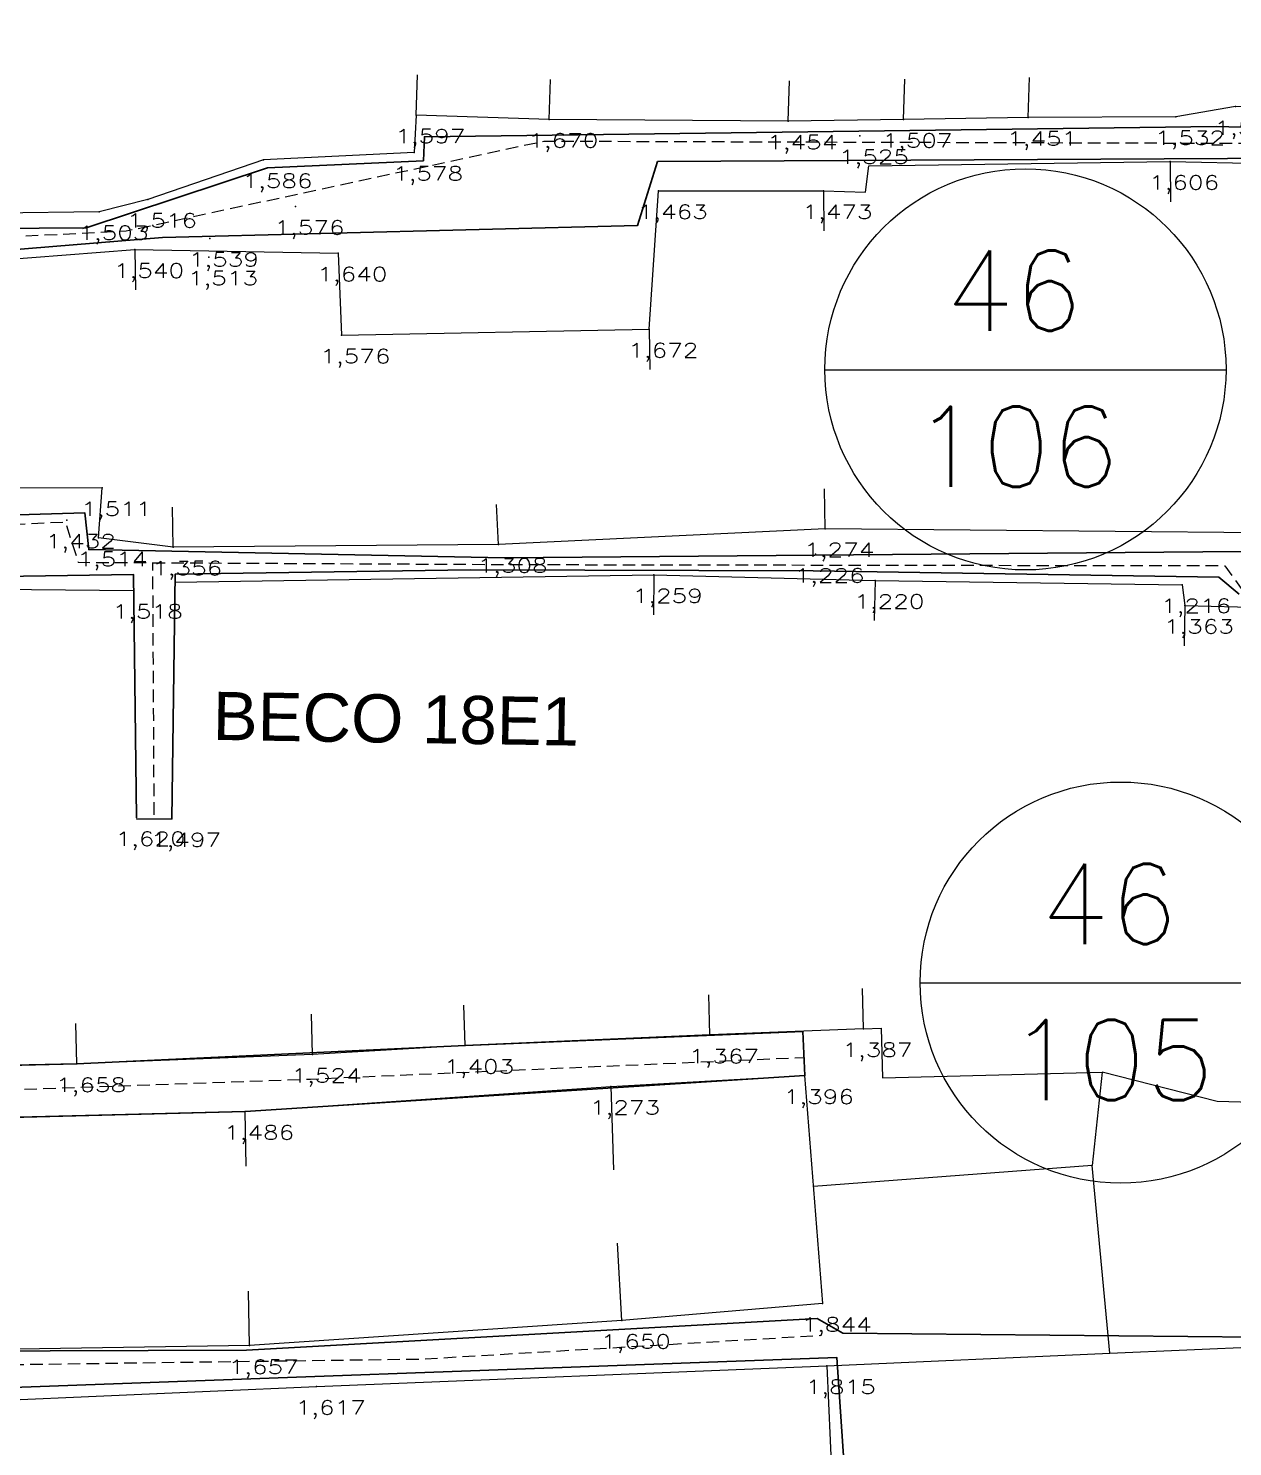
# Model space of a CAD drawing. Extents: x -160 to 364724, y -100 to 7353297.
# Drawn here: x 359303.33 to 359333.35, y 7352467.98 to 7352503.32 of the extents above; entities that cross this region are included whole.
import ezdxf
from ezdxf.enums import TextEntityAlignment as Align

# ---------------------------------------------------------------- set-up
doc = ezdxf.new("R2010")
doc.units = 0
doc.header["$LTSCALE"] = 5
for name, pattern in [('CENTER2', [1.125, 0.75, -0.125, 0.125, -0.125]), ('CONTINUO', [0]), ('DASHDOT2', [12.7, 6.35, -3.175, 0, -3.175]), ('HIDDEN2', [0.1875, 0.125, -0.0625])]:
    doc.linetypes.add(name, pattern=pattern)
for name, color, linetype in [('0-quadras', 6, 'Continuous'), ('_TG', 7, 'CONTINUO'), ('COTAS', 1, 'Continuous'), ('ortofoto', 7, 'Continuous'), ('P_Eixo', 1, 'CENTER2'), ('TEXTO', 7, 'Continuous'), ('ZZ-Carimbo Texto', 7, 'Continuous')]:
    doc.layers.add(name, color=color, linetype=linetype)
doc.layers.add('LT-ALINHAMENTO-PREDIAL', color=4, linetype='DASHDOT2', lineweight=25)
doc.styles.add('CARIMBO', font='arial.ttf', dxfattribs={"height": 2})
doc.styles.add('SABESP', font='ROMANS.shx', dxfattribs={"height": 2})
doc.styles.add('simplex', font='simplex.shx', dxfattribs={"width": 0.8})
doc.styles.get("Standard").update_dxf_attribs({"font": 'arial.ttf'})
picture_1 = doc.add_image_def('image1.tif', size_in_pixel=(14710, 13573))

# ---------------------------------------------------------------- blocks, each defined once
blk = doc.blocks.new('SIMB_PONTO')
at = {"color": 0}
blk.add_point((0, 0), dxfattribs=at)
for tag in ['COTA', 'PONTO', 'DESC']:
    blk.add_attdef(tag, (0, 0), '', height=1)

msp = doc.modelspace()

# ---------------------------------------------------------------- linework, layer by layer
at = {"layer": '0-quadras', "color": 5, "lineweight": 30, "ltscale": 0.3}
for points in [[(359292.414, 7352518.246), (359306.2, 7352516.724), (359312.448, 7352515.881), (359326.249, 7352514.82), (359326.842, 7352515.881), (359343.872, 7352514.723), (359343.434, 7352507.854), (359346.345, 7352507.411), (359346.579, 7352501.172), (359337.86, 7352500.75), (359332.948, 7352500.876), (359313.206, 7352500.624), (359313.181, 7352500.025), (359309.293, 7352499.852), (359304.774, 7352498.357), (359281.293, 7352498.185), (359281.08, 7352510.883), (359281.158, 7352518.944)], [(359296.039, 7352497.24), (359306.679, 7352498.114), (359318.517, 7352498.41), (359319.016, 7352500.006), (359341.116, 7352500.124), (359340.248, 7352495.647), (359351.516, 7352495.631), (359360.283, 7352494.415), (359358.783, 7352489.798), (359351.801, 7352490.666), (359348.514, 7352489.381), (359344.794, 7352489.498), (359333.874, 7352489.499), (359333.574, 7352490.283), (359315.199, 7352490.132), (359304.838, 7352490.332), (359304.738, 7352491.25), (359281.387, 7352490.55), (359281.308, 7352496.936)], [(359298.038, 7352469.733), (359300.654, 7352469.364), (359323.482, 7352470.198), (359323.941, 7352463.453), (359342.346, 7352465.33), (359364.999, 7352462.698), (359364.868, 7352459.464), (359371.557, 7352458.94), (359371.382, 7352452.865), (359358.261, 7352454.452), (359343.466, 7352457.173), (359342.542, 7352456.215), (359315.267, 7352456.352), (359315.078, 7352456.968), (359281.776, 7352457.92), (359281.637, 7352469.387)]]:
    msp.add_lwpolyline(points, close=True, dxfattribs=at)
at = {"layer": 'COTAS', "ltscale": 4}
for p, q in [((359323.187, 7352494.818), (359333.187, 7352494.818)), ((359325.561, 7352479.534), (359335.561, 7352479.534))]:
    msp.add_line(p, q, dxfattribs=at)
at = {"layer": 'COTAS'}
for centre in [(359328.187, 7352494.826), (359330.561, 7352479.541)]:
    msp.add_circle(centre, 5, dxfattribs=at)
at = {"layer": 'LT-ALINHAMENTO-PREDIAL', "color": 8, "ltscale": 3, "flags": 128}
for points, elevation in [([(359346.136, 7352507.282), (359346.275, 7352501.394), (359340.244, 7352501.192), (359333.421, 7352501.374), (359331.939, 7352501.12), (359328.252, 7352501.102), (359325.146, 7352501.056), (359322.272, 7352501.014), (359316.316, 7352501.055), (359313.003, 7352501.164), (359312.946, 7352500.23), (359309.193, 7352500.05), (359306.313, 7352499.06), (359305.102, 7352498.755), (359292.143, 7352498.556), (359281.563, 7352498.584)], 1.876), ([(359313.003, 7352501.164), (359313.036, 7352502.163)], 1.597), ([(359316.316, 7352501.055), (359316.349, 7352502.054)], 1.67), ([(359322.272, 7352501.014), (359322.305, 7352502.013)], 1.454), ([(359325.146, 7352501.056), (359325.179, 7352502.055)], 1.507), ([(359328.252, 7352501.102), (359328.285, 7352502.101)], 1.451), ([(359281.647, 7352496.409), (359294.639, 7352496.866), (359299.188, 7352497.283), (359305.991, 7352497.811), (359311.059, 7352497.72), (359311.135, 7352495.681), (359318.811, 7352495.825), (359319.044, 7352499.275), (359323.152, 7352499.278), (359324.198, 7352499.243), (359324.284, 7352499.898), (359331.792, 7352500.005), (359339.84, 7352499.832), (359339.894, 7352497.617), (359338.94, 7352497.697), (359338.52, 7352494.971), (359343.918, 7352495.341), (359351.513, 7352495.019)], 1.708), ([(359331.792, 7352500.005), (359331.805, 7352499.005)], 1.606), ([(359323.152, 7352499.278), (359323.165, 7352498.278)], 1.473), ([(359305.991, 7352497.811), (359306.004, 7352496.811)], 1.54), ([(359318.811, 7352495.825), (359318.824, 7352494.825)], 1.672), ([(359306.942, 7352490.395), (359305.078, 7352490.624), (359305.174, 7352491.877), (359298.771, 7352491.853), (359294.385, 7352491.572), (359281.62, 7352490.879)], 1.497), ([(359323.195, 7352490.85), (359323.176, 7352491.85)], 1.274), ([(359306.942, 7352490.395), (359306.93, 7352491.395)], 1.356), ([(359315.052, 7352490.459), (359315.004, 7352491.458)], 1.308), ([(359354.823, 7352485.621), (359355.401, 7352490.435), (359351.668, 7352490.945), (359348.557, 7352489.716), (359345.648, 7352489.934), (359343.397, 7352489.889), (359334.086, 7352489.77), (359334.038, 7352490.75), (359323.195, 7352490.85), (359315.052, 7352490.459), (359306.942, 7352490.395)], 1.469), ([(359281.571, 7352489.283), (359293.62, 7352489.855), (359299.357, 7352490.085), (359299.336, 7352489.376), (359305.955, 7352489.314), (359306.028, 7352483.653)], 1.56), ([(359306.912, 7352483.626), (359306.996, 7352489.519), (359318.921, 7352489.704), (359324.445, 7352489.567), (359332.092, 7352489.459), (359332.161, 7352488.939), (359342.802, 7352488.668), (359349.342, 7352488.322), (359348.741, 7352481.728), (359350.176, 7352481.56)], 1.497), ([(359318.921, 7352489.704), (359318.918, 7352488.704)], 1.259), ([(359324.445, 7352489.567), (359324.42, 7352488.567)], 1.22), ([(359332.161, 7352488.939), (359332.142, 7352487.939)], 1.363), ([(359324.149, 7352478.392), (359324.122, 7352479.392)], 1.387), ([(359314.219, 7352477.976), (359314.192, 7352478.976)], 1.387), ([(359320.324, 7352478.236), (359320.297, 7352479.236)], 1.367), ([(359310.415, 7352477.753), (359310.388, 7352478.753)], 1.387), ([(359324.149, 7352478.392), (359320.324, 7352478.236), (359314.219, 7352477.976), (359310.415, 7352477.753), (359304.544, 7352477.519), (359298.727, 7352477.386), (359292.874, 7352477.233), (359282.133, 7352476.732)], 1.387), ([(359304.544, 7352477.519), (359304.517, 7352478.519)], 1.387), ([(359324.149, 7352478.392), (359324.589, 7352478.404), (359324.622, 7352477.164), (359330.097, 7352477.31), (359329.85, 7352474.984)], 1.387), ([(359282.188, 7352475.725), (359290.821, 7352475.871), (359299.79, 7352476.106), (359308.736, 7352476.327), (359317.856, 7352476.953), (359322.687, 7352477.223)], 1.602), ([(359323.133, 7352471.543), (359322.687, 7352477.223)], 1.396), ([(359330.289, 7352470.302), (359339.011, 7352470.686), (359339.529, 7352475.955), (359337.379, 7352476.099), (359337.403, 7352476.465), (359332.969, 7352476.576), (359330.097, 7352477.31)], 1.703), ([(359317.856, 7352476.953), (359317.92, 7352474.873)], 1.273), ([(359308.761, 7352474.969), (359308.736, 7352476.327)], 1.486), ([(359323.234, 7352469.991), (359330.289, 7352470.302), (359329.85, 7352474.984), (359322.904, 7352474.462)], 1.703), ([(359318.127, 7352471.122), (359318.021, 7352473.049)], 1.65), ([(359308.847, 7352470.493), (359308.822, 7352471.851)], 1.657), ([(359323.131, 7352471.543), (359318.127, 7352471.122), (359308.847, 7352470.493), (359299.369, 7352470.352), (359290.863, 7352470.556), (359282.14, 7352470.485)], 1.844), ([(359282.185, 7352469.233), (359297.842, 7352469.494), (359300.577, 7352469.035), (359310.517, 7352469.473), (359323.234, 7352469.991)], 1.703), ([(359323.234, 7352469.991), (359323.536, 7352463.24)], 1.703)]:
    msp.add_lwpolyline(points, dxfattribs=dict(at, elevation=elevation))
at = {"layer": 'P_Eixo', "color": 1, "linetype": 'HIDDEN2', "ltscale": 0.5, "flags": 128}
for points in [[(359277.038, 7352497.197), (359289.402, 7352497.461), (359305.775, 7352498.277), (359316.185, 7352500.515), (359339.752, 7352500.442), (359347.126, 7352500.707)], [(359277.189, 7352489.806), (359304.252, 7352491.023), (359304.577, 7352490.017), (359315.842, 7352489.96), (359333.159, 7352489.933), (359333.652, 7352489.238), (359349.223, 7352489.053)], [(359306.469, 7352483.722), (359306.436, 7352490.008)], [(359277.471, 7352475.951), (359285.332, 7352476.251), (359310.366, 7352477.137), (359322.668, 7352477.677)], [(359277.599, 7352469.678), (359298.89, 7352469.968), (359313.16, 7352470.161), (359323.102, 7352470.751)]]:
    msp.add_lwpolyline(points, dxfattribs=at)

# ---------------------------------------------------------------- block references
at = {"layer": '_TG', "color": 3}
ref = msp.add_blockref('SIMB_PONTO', (359333.421, 7352501.374, 1.537), dxfattribs=at)
ref.add_attrib('COTA', '1,537', dxfattribs={"layer": '0', "color": 8, "height": 0.35, "style": 'simplex', "width": 1.3125, "flags": 8}).set_placement((359332.896, 7352500.674), (359334.646, 7352500.674), align=Align.FIT)
ref = msp.add_blockref('SIMB_PONTO', (359313.003, 7352501.164, 1.597), dxfattribs=at)
ref.add_attrib('COTA', '1,597', dxfattribs={"layer": '0', "color": 8, "height": 0.35, "style": 'simplex', "width": 1.3125, "flags": 8}).set_placement((359312.478, 7352500.464), (359314.228, 7352500.464), align=Align.FIT)
for p in [(359313.003, 7352501.164, 1.597), (359316.316, 7352501.055, 1.67), (359322.272, 7352501.014, 1.454), (359325.146, 7352501.056, 1.507), (359328.252, 7352501.102, 1.451), (359331.939, 7352501.12, 1.532), (359324.059, 7352500.647, 1.525), (359312.946, 7352500.23, 1.578), (359309.193, 7352500.05, 1.586), (359331.792, 7352500.005, 1.606), (359319.044, 7352499.275, 1.463), (359323.152, 7352499.278, 1.473), (359306.313, 7352499.06, 1.516), (359309.99, 7352498.884, 1.576), (359305.102, 7352498.755, 1.503), (359307.856, 7352498.087, 1.539), (359305.991, 7352497.811, 1.54), (359311.059, 7352497.72, 1.64), (359307.834, 7352497.624, 1.513), (359311.135, 7352495.681, 1.576), (359318.811, 7352495.825, 1.672), (359305.174, 7352491.877, 1.511), (359304.29, 7352491.068, 1.432), (359323.195, 7352490.85, 1.274), (359305.078, 7352490.624, 1.514), (359306.942, 7352490.395, 1.356), (359315.052, 7352490.459, 1.308), (359322.955, 7352490.216, 1.226), (359318.921, 7352489.704, 1.259), (359305.955, 7352489.314, 1.518), (359324.445, 7352489.567, 1.22), (359332.092, 7352489.459, 1.216), (359332.161, 7352488.939, 1.363), (359306.028, 7352483.653, 1.62), (359306.912, 7352483.626, 1.497), (359324.149, 7352478.392, 1.387), (359314.219, 7352477.976, 1.403), (359320.324, 7352478.236, 1.367), (359310.415, 7352477.753, 1.524), (359304.544, 7352477.519, 1.658), (359322.687, 7352477.223, 1.396), (359317.856, 7352476.953, 1.273), (359308.736, 7352476.327, 1.486), (359323.131, 7352471.543, 1.844), (359318.127, 7352471.122, 1.65), (359308.847, 7352470.493, 1.657), (359323.234, 7352469.991, 1.815), (359310.517, 7352469.473, 1.617)]:
    msp.add_blockref('SIMB_PONTO', p, dxfattribs=at)
ref = msp.add_blockref('SIMB_PONTO', (359316.316, 7352501.055, 1.67), dxfattribs=at)
ref.add_attrib('COTA', '1,670', dxfattribs={"layer": '0', "color": 8, "height": 0.35, "style": 'simplex', "width": 1.3125, "flags": 8}).set_placement((359315.791, 7352500.355), (359317.541, 7352500.355), align=Align.FIT)
ref = msp.add_blockref('SIMB_PONTO', (359322.272, 7352501.014, 1.454), dxfattribs=at)
ref.add_attrib('COTA', '1,454', dxfattribs={"layer": '0', "color": 8, "height": 0.35, "style": 'simplex', "width": 1.296296, "flags": 8}).set_placement((359321.747, 7352500.314), (359323.497, 7352500.314), align=Align.FIT)
ref = msp.add_blockref('SIMB_PONTO', (359325.146, 7352501.056, 1.507), dxfattribs=at)
ref.add_attrib('COTA', '1,507', dxfattribs={"layer": '0', "color": 8, "height": 0.35, "style": 'simplex', "width": 1.3125, "flags": 8}).set_placement((359324.621, 7352500.356), (359326.371, 7352500.356), align=Align.FIT)
ref = msp.add_blockref('SIMB_PONTO', (359328.252, 7352501.102, 1.451), dxfattribs=at)
ref.add_attrib('COTA', '1,451', dxfattribs={"layer": '0', "color": 8, "height": 0.35, "style": 'simplex', "width": 1.478873, "flags": 8}).set_placement((359327.727, 7352500.402), (359329.477, 7352500.402), align=Align.FIT)
ref = msp.add_blockref('SIMB_PONTO', (359331.939, 7352501.12, 1.532), dxfattribs=at)
ref.add_attrib('COTA', '1,532', dxfattribs={"layer": '0', "color": 8, "height": 0.35, "style": 'simplex', "width": 1.3125, "flags": 8}).set_placement((359331.414, 7352500.42), (359333.164, 7352500.42), align=Align.FIT)
ref = msp.add_blockref('SIMB_PONTO', (359324.059, 7352500.647, 1.525), dxfattribs=at)
ref.add_attrib('COTA', '1,525', dxfattribs={"layer": '0', "color": 8, "height": 0.35, "style": 'simplex', "width": 1.3125, "flags": 8}).set_placement((359323.534, 7352499.947), (359325.284, 7352499.947), align=Align.FIT)
ref = msp.add_blockref('SIMB_PONTO', (359312.946, 7352500.23, 1.578), dxfattribs=at)
ref.add_attrib('COTA', '1,578', dxfattribs={"layer": '0', "color": 8, "height": 0.35, "style": 'simplex', "width": 1.3125, "flags": 8}).set_placement((359312.421, 7352499.53), (359314.171, 7352499.53), align=Align.FIT)
ref = msp.add_blockref('SIMB_PONTO', (359309.193, 7352500.05, 1.586), dxfattribs=at)
ref.add_attrib('COTA', '1,586', dxfattribs={"layer": '0', "color": 8, "height": 0.35, "style": 'simplex', "width": 1.329114, "flags": 8}).set_placement((359308.668, 7352499.35), (359310.418, 7352499.35), align=Align.FIT)
ref = msp.add_blockref('SIMB_PONTO', (359331.792, 7352500.005, 1.606), dxfattribs=at)
ref.add_attrib('COTA', '1,606', dxfattribs={"layer": '0', "color": 8, "height": 0.35, "style": 'simplex', "width": 1.329114, "flags": 8}).set_placement((359331.267, 7352499.305), (359333.017, 7352499.305), align=Align.FIT)
ref = msp.add_blockref('SIMB_PONTO', (359319.044, 7352499.275, 1.463), dxfattribs=at)
ref.add_attrib('COTA', '1,463', dxfattribs={"layer": '0', "color": 8, "height": 0.35, "style": 'simplex', "width": 1.3125, "flags": 8}).set_placement((359318.519, 7352498.575), (359320.269, 7352498.575), align=Align.FIT)
ref = msp.add_blockref('SIMB_PONTO', (359323.152, 7352499.278, 1.473), dxfattribs=at)
ref.add_attrib('COTA', '1,473', dxfattribs={"layer": '0', "color": 8, "height": 0.35, "style": 'simplex', "width": 1.3125, "flags": 8}).set_placement((359322.627, 7352498.578), (359324.377, 7352498.578), align=Align.FIT)
ref = msp.add_blockref('SIMB_PONTO', (359306.313, 7352499.06, 1.516), dxfattribs=at)
ref.add_attrib('COTA', '1,516', dxfattribs={"layer": '0', "color": 8, "height": 0.35, "style": 'simplex', "width": 1.4, "flags": 8}).set_placement((359305.788, 7352498.36), (359307.538, 7352498.36), align=Align.FIT)
ref = msp.add_blockref('SIMB_PONTO', (359309.99, 7352498.884, 1.576), dxfattribs=at)
ref.add_attrib('COTA', '1,576', dxfattribs={"layer": '0', "color": 8, "height": 0.35, "style": 'simplex', "width": 1.329114, "flags": 8}).set_placement((359309.465, 7352498.184), (359311.215, 7352498.184), align=Align.FIT)
ref = msp.add_blockref('SIMB_PONTO', (359305.102, 7352498.755, 1.503), dxfattribs=at)
ref.add_attrib('COTA', '1,503', dxfattribs={"layer": '0', "color": 8, "height": 0.35, "style": 'simplex', "width": 1.3125, "flags": 8}).set_placement((359304.577, 7352498.055), (359306.327, 7352498.055), align=Align.FIT)
ref = msp.add_blockref('SIMB_PONTO', (359307.856, 7352498.087, 1.539), dxfattribs=at)
ref.add_attrib('COTA', '1,539', dxfattribs={"layer": '0', "color": 8, "height": 0.35, "style": 'simplex', "width": 1.329114, "flags": 8}).set_placement((359307.331, 7352497.387), (359309.081, 7352497.387), align=Align.FIT)
ref = msp.add_blockref('SIMB_PONTO', (359305.991, 7352497.811, 1.54), dxfattribs=at)
ref.add_attrib('COTA', '1,540', dxfattribs={"layer": '0', "color": 8, "height": 0.35, "style": 'simplex', "width": 1.3125, "flags": 8}).set_placement((359305.466, 7352497.111), (359307.216, 7352497.111), align=Align.FIT)
ref = msp.add_blockref('SIMB_PONTO', (359311.059, 7352497.72, 1.64), dxfattribs=at)
ref.add_attrib('COTA', '1,640', dxfattribs={"layer": '0', "color": 8, "height": 0.35, "style": 'simplex', "width": 1.3125, "flags": 8}).set_placement((359310.534, 7352497.02), (359312.284, 7352497.02), align=Align.FIT)
ref = msp.add_blockref('SIMB_PONTO', (359307.834, 7352497.624, 1.513), dxfattribs=at)
ref.add_attrib('COTA', '1,513', dxfattribs={"layer": '0', "color": 8, "height": 0.35, "style": 'simplex', "width": 1.381579, "flags": 8}).set_placement((359307.309, 7352496.924), (359309.059, 7352496.924), align=Align.FIT)
ref = msp.add_blockref('SIMB_PONTO', (359311.135, 7352495.681, 1.576), dxfattribs=at)
ref.add_attrib('COTA', '1,576', dxfattribs={"layer": '0', "color": 8, "height": 0.35, "style": 'simplex', "width": 1.329114, "flags": 8}).set_placement((359310.61, 7352494.981), (359312.36, 7352494.981), align=Align.FIT)
ref = msp.add_blockref('SIMB_PONTO', (359318.811, 7352495.825, 1.672), dxfattribs=at)
ref.add_attrib('COTA', '1,672', dxfattribs={"layer": '0', "color": 8, "height": 0.35, "style": 'simplex', "width": 1.3125, "flags": 8}).set_placement((359318.286, 7352495.125), (359320.036, 7352495.125), align=Align.FIT)
ref = msp.add_blockref('SIMB_PONTO', (359305.174, 7352491.877, 1.511), dxfattribs=at)
ref.add_attrib('COTA', '1,511', dxfattribs={"layer": '0', "color": 8, "height": 0.35, "style": 'simplex', "width": 1.567164, "flags": 8}).set_placement((359304.649, 7352491.177), (359306.399, 7352491.177), align=Align.FIT)
ref = msp.add_blockref('SIMB_PONTO', (359304.29, 7352491.068, 1.432), dxfattribs=at)
ref.add_attrib('COTA', '1,432', dxfattribs={"layer": '0', "color": 8, "height": 0.35, "style": 'simplex', "width": 1.3125, "flags": 8}).set_placement((359303.765, 7352490.368), (359305.515, 7352490.368), align=Align.FIT)
ref = msp.add_blockref('SIMB_PONTO', (359323.195, 7352490.85, 1.274), dxfattribs=at)
ref.add_attrib('COTA', '1,274', dxfattribs={"layer": '0', "color": 8, "height": 0.35, "style": 'simplex', "width": 1.296296, "flags": 8}).set_placement((359322.67, 7352490.15), (359324.42, 7352490.15), align=Align.FIT)
ref = msp.add_blockref('SIMB_PONTO', (359305.078, 7352490.624, 1.514), dxfattribs=at)
ref.add_attrib('COTA', '1,514', dxfattribs={"layer": '0', "color": 8, "height": 0.35, "style": 'simplex', "width": 1.363636, "flags": 8}).set_placement((359304.553, 7352489.924), (359306.303, 7352489.924), align=Align.FIT)
ref = msp.add_blockref('SIMB_PONTO', (359306.942, 7352490.395, 1.356), dxfattribs=at)
ref.add_attrib('COTA', '1,356', dxfattribs={"layer": '0', "color": 8, "height": 0.35, "style": 'simplex', "width": 1.329114, "flags": 8}).set_placement((359306.417, 7352489.695), (359308.167, 7352489.695), align=Align.FIT)
ref = msp.add_blockref('SIMB_PONTO', (359315.052, 7352490.459, 1.308), dxfattribs=at)
ref.add_attrib('COTA', '1,308', dxfattribs={"layer": '0', "color": 8, "height": 0.35, "style": 'simplex', "width": 1.3125, "flags": 8}).set_placement((359314.527, 7352489.759), (359316.277, 7352489.759), align=Align.FIT)
ref = msp.add_blockref('SIMB_PONTO', (359322.955, 7352490.216, 1.226), dxfattribs=at)
ref.add_attrib('COTA', '1,226', dxfattribs={"layer": '0', "color": 8, "height": 0.35, "style": 'simplex', "width": 1.329114, "flags": 8}).set_placement((359322.43, 7352489.516), (359324.18, 7352489.516), align=Align.FIT)
ref = msp.add_blockref('SIMB_PONTO', (359318.921, 7352489.704, 1.259), dxfattribs=at)
ref.add_attrib('COTA', '1,259', dxfattribs={"layer": '0', "color": 8, "height": 0.35, "style": 'simplex', "width": 1.329114, "flags": 8}).set_placement((359318.396, 7352489.004), (359320.146, 7352489.004), align=Align.FIT)
ref = msp.add_blockref('SIMB_PONTO', (359305.955, 7352489.314, 1.518), dxfattribs=at)
ref.add_attrib('COTA', '1,518', dxfattribs={"layer": '0', "color": 8, "height": 0.35, "style": 'simplex', "width": 1.381579, "flags": 8}).set_placement((359305.43, 7352488.614), (359307.18, 7352488.614), align=Align.FIT)
ref = msp.add_blockref('SIMB_PONTO', (359324.445, 7352489.567, 1.22), dxfattribs=at)
ref.add_attrib('COTA', '1,220', dxfattribs={"layer": '0', "color": 8, "height": 0.35, "style": 'simplex', "width": 1.3125, "flags": 8}).set_placement((359323.92, 7352488.867), (359325.67, 7352488.867), align=Align.FIT)
ref = msp.add_blockref('SIMB_PONTO', (359332.092, 7352489.459, 1.216), dxfattribs=at)
ref.add_attrib('COTA', '1,216', dxfattribs={"layer": '0', "color": 8, "height": 0.35, "style": 'simplex', "width": 1.4, "flags": 8}).set_placement((359331.567, 7352488.759), (359333.317, 7352488.759), align=Align.FIT)
ref = msp.add_blockref('SIMB_PONTO', (359332.161, 7352488.939, 1.363), dxfattribs=at)
ref.add_attrib('COTA', '1,363', dxfattribs={"layer": '0', "color": 8, "height": 0.35, "style": 'simplex', "width": 1.3125, "flags": 8}).set_placement((359331.636, 7352488.239), (359333.386, 7352488.239), align=Align.FIT)
ref = msp.add_blockref('SIMB_PONTO', (359306.028, 7352483.653, 1.62), dxfattribs=at)
ref.add_attrib('COTA', '1,620', dxfattribs={"layer": '0', "color": 8, "height": 0.35, "style": 'simplex', "width": 1.3125, "flags": 8}).set_placement((359305.503, 7352482.953), (359307.253, 7352482.953), align=Align.FIT)
ref = msp.add_blockref('SIMB_PONTO', (359306.912, 7352483.626, 1.497), dxfattribs=at)
ref.add_attrib('COTA', '1,497', dxfattribs={"layer": '0', "color": 8, "height": 0.35, "style": 'simplex', "width": 1.3125, "flags": 8}).set_placement((359306.387, 7352482.926), (359308.137, 7352482.926), align=Align.FIT)
ref = msp.add_blockref('SIMB_PONTO', (359324.149, 7352478.392, 1.387), dxfattribs=at)
ref.add_attrib('COTA', '1,387', dxfattribs={"layer": '0', "color": 8, "height": 0.35, "style": 'simplex', "width": 1.3125, "flags": 8}).set_placement((359323.624, 7352477.692), (359325.374, 7352477.692), align=Align.FIT)
ref = msp.add_blockref('SIMB_PONTO', (359314.219, 7352477.976, 1.403), dxfattribs=at)
ref.add_attrib('COTA', '1,403', dxfattribs={"layer": '0', "color": 8, "height": 0.35, "style": 'simplex', "width": 1.3125, "flags": 8}).set_placement((359313.694, 7352477.276), (359315.444, 7352477.276), align=Align.FIT)
ref = msp.add_blockref('SIMB_PONTO', (359320.324, 7352478.236, 1.367), dxfattribs=at)
ref.add_attrib('COTA', '1,367', dxfattribs={"layer": '0', "color": 8, "height": 0.35, "style": 'simplex', "width": 1.3125, "flags": 8}).set_placement((359319.799, 7352477.536), (359321.549, 7352477.536), align=Align.FIT)
ref = msp.add_blockref('SIMB_PONTO', (359310.415, 7352477.753, 1.524), dxfattribs=at)
ref.add_attrib('COTA', '1,524', dxfattribs={"layer": '0', "color": 8, "height": 0.35, "style": 'simplex', "width": 1.296296, "flags": 8}).set_placement((359309.89, 7352477.053), (359311.64, 7352477.053), align=Align.FIT)
ref = msp.add_blockref('SIMB_PONTO', (359304.544, 7352477.519, 1.658), dxfattribs=at)
ref.add_attrib('COTA', '1,658', dxfattribs={"layer": '0', "color": 8, "height": 0.35, "style": 'simplex', "width": 1.3125, "flags": 8}).set_placement((359304.019, 7352476.819), (359305.769, 7352476.819), align=Align.FIT)
ref = msp.add_blockref('SIMB_PONTO', (359322.687, 7352477.223, 1.396), dxfattribs=at)
ref.add_attrib('COTA', '1,396', dxfattribs={"layer": '0', "color": 8, "height": 0.35, "style": 'simplex', "width": 1.329114, "flags": 8}).set_placement((359322.162, 7352476.523), (359323.912, 7352476.523), align=Align.FIT)
ref = msp.add_blockref('SIMB_PONTO', (359317.856, 7352476.953, 1.273), dxfattribs=at)
ref.add_attrib('COTA', '1,273', dxfattribs={"layer": '0', "color": 8, "height": 0.35, "style": 'simplex', "width": 1.3125, "flags": 8}).set_placement((359317.331, 7352476.253), (359319.081, 7352476.253), align=Align.FIT)
ref = msp.add_blockref('SIMB_PONTO', (359308.736, 7352476.327, 1.486), dxfattribs=at)
ref.add_attrib('COTA', '1,486', dxfattribs={"layer": '0', "color": 8, "height": 0.35, "style": 'simplex', "width": 1.329114, "flags": 8}).set_placement((359308.211, 7352475.627), (359309.961, 7352475.627), align=Align.FIT)
ref = msp.add_blockref('SIMB_PONTO', (359323.131, 7352471.543, 1.844), dxfattribs=at)
ref.add_attrib('COTA', '1,844', dxfattribs={"layer": '0', "color": 8, "height": 0.35, "style": 'simplex', "width": 1.296296, "flags": 8}).set_placement((359322.606, 7352470.843), (359324.356, 7352470.843), align=Align.FIT)
ref = msp.add_blockref('SIMB_PONTO', (359318.127, 7352471.122, 1.65), dxfattribs=at)
ref.add_attrib('COTA', '1,650', dxfattribs={"layer": '0', "color": 8, "height": 0.35, "style": 'simplex', "width": 1.3125, "flags": 8}).set_placement((359317.602, 7352470.422), (359319.352, 7352470.422), align=Align.FIT)
ref = msp.add_blockref('SIMB_PONTO', (359308.847, 7352470.493, 1.657), dxfattribs=at)
ref.add_attrib('COTA', '1,657', dxfattribs={"layer": '0', "color": 8, "height": 0.35, "style": 'simplex', "width": 1.3125, "flags": 8}).set_placement((359308.322, 7352469.793), (359310.072, 7352469.793), align=Align.FIT)
ref = msp.add_blockref('SIMB_PONTO', (359323.234, 7352469.991, 1.815), dxfattribs=at)
ref.add_attrib('COTA', '1,815', dxfattribs={"layer": '0', "color": 8, "height": 0.35, "style": 'simplex', "width": 1.381579, "flags": 8}).set_placement((359322.709, 7352469.291), (359324.459, 7352469.291), align=Align.FIT)
ref = msp.add_blockref('SIMB_PONTO', (359310.517, 7352469.473, 1.617), dxfattribs=at)
ref.add_attrib('COTA', '1,617', dxfattribs={"layer": '0', "color": 8, "height": 0.35, "style": 'simplex', "width": 1.381579, "flags": 8}).set_placement((359309.992, 7352468.773), (359311.742, 7352468.773), align=Align.FIT)

# ---------------------------------------------------------------- texts
at = {"layer": 'TEXTO', "style": 'SABESP'}
for s, p in [('46', (359327.897, 7352495.785)), ('106', (359327.956, 7352491.897)), ('46', (359330.271, 7352480.5)), ('105', (359330.33, 7352476.613))]:
    msp.add_text(s, height=2, dxfattribs=at).set_placement(p, align=Align.CENTER)

# ---------------------------------------------------------------- next in the draw order: wipeouts: each hides what was drawn before it
at = {"linetype": 'Continuous', "ltscale": 4}
msp.add_wipeout([(359307.618, 7352485.156), (359317.158, 7352485.005), (359317.191, 7352487.086), (359307.651, 7352487.238)], dxfattribs=at).dxf.layer = 'ZZ-Carimbo Texto'

# ---------------------------------------------------------------- next in the draw order: wipeouts: each hides what was drawn before it
msp.add_wipeout([(359307.618, 7352485.156), (359317.158, 7352485.005), (359317.191, 7352487.086), (359307.651, 7352487.238)], dxfattribs=at).dxf.layer = 'ZZ-Carimbo Texto'

# ---------------------------------------------------------------- next in the draw order: linework, layer by layer
at = {"layer": '0-quadras', "color": 5, "lineweight": 30, "ltscale": 0.3}
for points in [[(359339.117, 7352470.652), (359323.634, 7352470.801), (359322.998, 7352471.169), (359308.773, 7352470.379), (359291.621, 7352470.324), (359281.628, 7352470.179), (359281.562, 7352475.715), (359282.188, 7352475.725), (359290.821, 7352475.884), (359308.736, 7352476.327), (359322.687, 7352477.223), (359322.642, 7352478.323), (359314.219, 7352477.976), (359304.544, 7352477.519), (359292.874, 7352477.233), (359281.55, 7352476.732), (359281.396, 7352489.61), (359299.632, 7352490.413), (359299.901, 7352489.625), (359305.955, 7352489.709), (359306.028, 7352483.653)], [(359306.028, 7352483.615), (359306.912, 7352483.626), (359306.993, 7352489.724), (359314.355, 7352489.827), (359322.9, 7352489.806), (359333.004, 7352489.647), (359333.512, 7352489.224)]]:
    msp.add_lwpolyline(points, dxfattribs=at)

# ---------------------------------------------------------------- next in the draw order: texts
at = {"layer": 'ZZ-Carimbo Texto', "linetype": 'Continuous', "ltscale": 4, "style": 'CARIMBO'}
msp.add_text('BECO 18E1', height=1.2, rotation=359.0886, dxfattribs=at).set_placement((359312.497, 7352486.119), align=Align.MIDDLE_CENTER)

# ---------------------------------------------------------------- next in the draw order: pictures from other files: only their frames are drawn
image = msp.add_image(picture_1, insert=(359073.892, 7352258.636), size_in_units=(734.398, 677.634), dxfattribs=dict(fade=70))
image.dxf.flags = 14
at = {"layer": 'ortofoto'}
image = msp.add_image(picture_1, insert=(359073.892, 7352258.636), size_in_units=(734.398, 677.634), dxfattribs=dict(at, fade=29))
image.dxf.flags = 14

doc.saveas('drawing.dxf')
